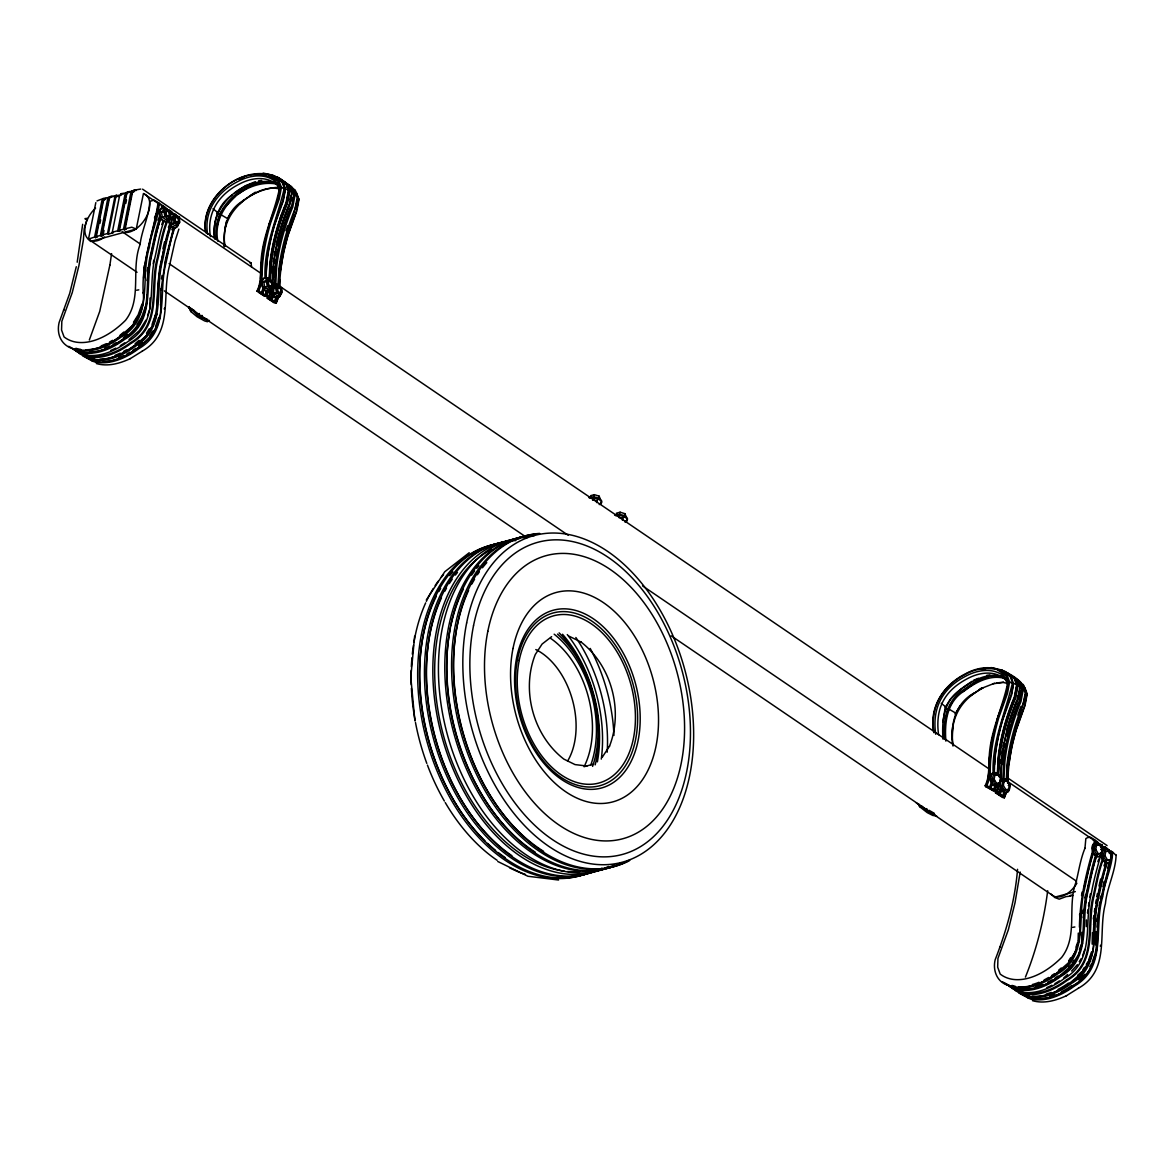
<?xml version="1.0" encoding="UTF-8"?>
<svg xmlns="http://www.w3.org/2000/svg" width="1175" height="1175" viewBox="0 0 1175 1175"><rect width="100%" height="100%" fill="white"/><g stroke="black" fill="none" stroke-linecap="round" stroke-linejoin="round"><path stroke-width="1.5" d="M143.291 293.471C141.103 262.201 153.734 232.518 158.111 202.453L154.042 200.029L149.739 201.483C149.107 216.141 141.822 229.889 140.06 244.606C130.689 269.148 142.41 298.612 125.549 320.29A69.193 41.698 -55.8 0 1 64.067 336.917L61.555 330.043L61.834 321.289L72.248 292.619L78.931 265.55L83.381 240.038L84.218 228.611L87.302 218.359L84.953 218.609L85.408 219.196M160.667 305.309L160.887 288.918M1079.605 914.209C1081.543 936.225 1077.901 960.944 1057.03 973.238A73.041 44.018 -55.8 0 1 1018.578 986.736M1079.443 927.192C1079.752 899.653 1086.258 872.467 1094.028 846.25M1086.288 926.693L1086.42 919.908M1092.398 932.568L1092.163 944.127M1093.293 940.059C1093.264 913.548 1098.537 886.963 1106.453 861.73M1095.937 931.54L1095.673 944.906M1096.951 932.23C1099.154 952.484 1092.647 973.913 1074.405 985.061A73.041 44.018 -55.8 0 1 1035.953 998.559M143.218 292.296C145.347 309.877 135.14 326.488 120.937 336.123A73.041 44.018 -55.8 0 1 85.995 349.768M146.699 294.661C148.432 312.388 137.798 328.941 123.581 338.694A74.319 44.782 -55.8 0 1 77.741 351.09M149.812 309.201L150.033 298.068M157.097 307.703C156.921 279.841 162.135 251.92 170.493 225.409M160.608 304.134C162.326 321.862 151.692 338.4 137.475 348.167A74.319 44.782 -55.8 0 1 91.65 360.549M1078.136 941.028L1078.297 933.082M1081.617 943.393L1081.837 932.26M1093.22 938.884C1095.35 956.45 1085.127 973.062 1070.939 982.697A73.041 44.018 -55.8 0 1 1032.473 996.194M205.522 231.504C199.28 190.335 258.588 153.352 289.3 186.223M205.933 232.797C198.898 196.989 247.382 158.346 278.034 181.464L280.34 187.706L278.225 198.854L269.222 224.322M207.681 234.339C203.451 211.294 217.728 191.657 237.6 181.64C249.805 174.972 266.563 172.461 277.3 183.212L279.386 188.867C274.436 213.042 262.657 235.558 261.1 260.615C260.013 270.779 261.79 281.692 256.973 291.121L264.111 296.027L265.433 296.394L258.559 292.12L267.753 297.157L273.79 301.975L266.975 297.98L274.26 302.886L276.243 303.121L278.49 297.378M210.472 236.63C206.374 213.204 218.667 194.551 239.127 184.167C250.995 177.704 267.268 175.222 277.697 185.635L279.577 190.747M214.452 238.128C212.851 221.576 217.742 204.509 232.253 194.962M214.966 239.215C208.416 206.403 243.93 175.545 275.053 182.36M216.435 239.48C210.883 207.417 244.576 178.409 274.862 182.066M217.83 241.169C211.28 208.357 246.794 177.498 277.917 184.313M224.072 246.985L224.161 243.357M224.66 246.295C223.074 229.272 226.437 211.074 242.109 201.41C252.698 193.581 266.079 185.577 279.709 188.969M224.968 246.104C218.947 215.01 248.322 189.234 277.227 187.368M933.582 731.482C929.146 706.528 943.877 684.599 965.674 673.701C978.452 666.71 995.989 664.139 1007.195 675.419L1009.619 681.985L1007.445 693.5L998.868 717.44A177.469 106.954 -55.8 0 0 990.231 774.384L989.115 779.95L986.853 785.693L985.179 785.649L985.59 786.618L993.639 790.922L986.765 786.648L987.617 786.721L995.959 791.7L1001.996 796.503L995.181 792.508L1002.466 797.428L1004.434 797.663L1006.696 791.906M933.993 732.774C929.689 707.056 942.688 685.818 965.365 674.347C982.535 664.286 1005.08 667.782 1019.503 681.045L1022.191 688.33L1019.856 700.653A174.928 105.412 -55.8 0 0 1003.744 760.93L1002.716 781.14L1001.511 787.162L998.559 793.14L1002.598 795.842L1004.331 791.392M935.741 734.287C931.804 708.143 942.438 688.095 965.791 676.168C978.011 669.5 994.77 667.003 1005.506 677.74L1007.592 683.409C1002.642 707.585 990.848 730.086 989.306 755.158C988.219 765.307 989.996 776.22 985.179 785.649M938.575 734.772C935.08 708.745 944.157 690.812 967.333 678.695C979.186 672.232 995.46 669.75 1005.903 680.178L1007.783 685.275M942.938 721.803L945.023 708.76M943.026 739.163C941.557 720.437 943.936 699.727 961.502 688.961C973.12 680.09 988.351 671.865 1003.244 676.888M944.494 739.442C942.761 720.613 946.492 700.432 963.691 689.637C974.78 681.441 988.792 673.055 1003.068 676.609M944.994 738.429L945.288 727.56M945.89 741.117C944.421 722.39 946.8 701.681 964.367 690.915C975.984 682.043 991.215 673.818 1006.108 678.842M952.323 739.707L952.646 727.031M952.778 744.436C950.237 724.226 955.378 702.9 974.663 692.736M953.028 746.052C949.092 719.908 959.725 699.859 983.093 687.933M260.527 278.622L261.364 262.187M265.021 277.476C263.714 246.265 277.535 217.816 284.291 188.22L281.736 181.273L273.276 175.325L263.141 173.078M266.02 277.961L266.872 261.129A175.53 105.779 -55.8 0 1 283.013 200.705L285.305 188.661L282.705 181.64M269.119 279.621L269.971 262.789M269.383 280.34L270.235 263.508A175.604 105.823 -55.8 0 1 286.377 203.055L288.668 191.055L286.083 184.078M269.897 280.693L270.749 263.861A175.604 105.823 -55.8 0 1 286.891 203.407L289.168 191.407L286.597 184.416M270.558 280.428L271.425 263.582A174.928 105.412 -55.8 0 1 287.537 203.319L289.873 190.982L287.185 183.711M272.497 273.628L272.835 266.901M274.363 276.757L274.877 266.666M274.363 287.199L275.537 266.387A174.928 105.412 -55.8 0 1 291.65 206.124M275.802 284.174L276.654 267.327A175.104 105.515 -55.8 0 1 292.766 207.006L295.101 194.771L292.428 187.559L277.168 176.97L268.634 175.09M278.049 286.157L278.901 269.325A175.53 105.779 -55.8 0 1 295.043 208.886L297.334 196.857L295.101 194.771M278.695 286.773C277.388 255.577 291.209 227.127 297.965 197.532L295.41 190.57L292.59 188.588M279.444 286.803L279.812 279.474M988.733 773.165L987.925 779.892M989.1 765.85L989.556 756.729M993.139 773.693C991.671 741.91 1005.477 712.858 1012.498 682.748L1009.927 675.801L1001.467 669.853M994.138 774.178L995.078 755.672A175.53 105.779 -55.8 0 1 1011.22 695.233L1013.511 683.204L1016.625 684.761L1014.304 697.01A175.104 105.515 -55.8 0 0 998.177 757.317L997.325 774.163M997.59 774.868L998.442 758.051A175.604 105.823 -55.8 0 1 1014.583 697.597L1016.86 685.598L1013.966 677.549M998.104 775.221L998.956 758.389A175.604 105.823 -55.8 0 1 1015.097 697.95L1017.374 685.95L1014.803 678.959L1002.422 670.191L991.333 667.62L988.058 668.017M998.677 776.646L999.617 758.125A174.928 105.412 -55.8 0 1 1015.729 697.847L1018.079 685.524L1015.391 678.239M1000.953 763.118L1001.115 759.755M1002.907 764.558L1003.068 761.194A175.604 105.823 -55.8 0 1 1004.478 751.104M1003.832 782.065L1004.845 761.855A175.104 105.515 -55.8 0 1 1020.972 701.548L1023.293 689.299L1020.634 682.087L1005.374 671.512L998.544 670M1006.255 780.685L1007.107 763.853A175.53 105.779 -55.8 0 1 1023.249 703.428L1025.54 691.385L1023.293 689.299M1006.902 781.316C1005.594 750.105 1019.415 721.67 1026.172 692.06L1023.601 685.113M1007.548 783.167L1008.297 768.509M414.643 636.218L410.795 677.255L414.878 720.701M111.581 253.624L109.892 265.139M1020.194 872.026L1015.038 902.679L1008.356 929.748L997.942 958.418L997.678 967.172L1000.175 974.046A69.193 41.698 -55.8 0 0 1061.657 957.419C1078.474 935.711 1066.797 906.277 1076.153 881.72C1078.885 870.528 1080.545 858.954 1084.951 848.247M1047.689 890.753C1043.885 920.333 1036.614 949.444 1025.422 977.115M143.864 268.84L144.393 265.374M143.585 278.196C145.112 253.286 153.925 229.448 158.228 205.346M147.345 271.205L147.874 267.738M147.051 280.561L151.898 250.055L160.593 216.978M153.205 263.729L153.734 260.262M161.504 278.93L162.032 275.464M160.96 290.019L165.704 258.573L173.841 226.981M1081.543 895.556L1082.058 892.104M1082.66 913.518L1083.174 910.052M1085.01 897.92L1085.538 894.469M1083.144 917.675L1087.991 887.169L1096.158 855.429M1087.477 912.975L1087.991 909.509M1088.52 906.043L1089.049 902.576M1089.827 897.392L1090.356 893.925M1093.337 918.879L1093.866 915.413M1094.395 911.947L1094.909 908.481M1095.702 903.296L1096.231 899.83M1093.572 924.769L1098.419 894.263L1106.586 862.523M1096.818 921.244L1097.347 917.778M1099.183 905.661L1099.697 902.194M1097.053 927.134C1097.905 901.152 1109.171 876.697 1111.594 851.405L1107.158 849.569L1108.113 849.04L1104.838 846.808L1103.883 847.337L1103.971 850.671M1111.594 851.405L1110.639 851.934L1112.608 852.095L1115.956 855.253M261.937 258.676L262.524 255.166M263.112 251.641L263.699 248.131M264.272 244.62L264.86 241.095M265.433 239.098C259.895 255.944 264.61 274.583 257.692 290.901L256.973 291.121M280.179 272.145L283.616 251.479L287.86 235.132L296.408 211.236M990.437 751.457L991.024 747.946M991.612 744.421L992.185 740.911M993.624 733.641C988.087 750.913 992.787 769.919 985.59 786.618M1008.679 764.954L1011.822 746.022M109.862 265.139L99.743 311.331L89.329 340.001M77.198 262.216L82.661 224.322M277.711 200.587L278.96 194.022M270.735 175.06L279.004 180.877L281.427 187.442L279.239 198.957L270.676 222.897A177.469 106.954 -55.8 0 0 262.025 279.841L260.909 285.407L258.662 291.15L257.692 290.901M274.539 176.691L282.925 182.595L285.437 189.41L283.204 201.204L274.627 225.189A176.852 106.573 -55.8 0 0 266.035 277.021M285.76 183.021L288.418 190.218L286.098 202.467A175.104 105.515 -55.8 0 0 269.971 262.789M290.034 199.632L290.695 196.181M289.094 185.004L292.09 192.494L289.74 204.817A174.928 105.412 -55.8 0 0 273.628 265.095L272.615 285.305L269.046 297.348L270.955 298.656L274.216 288.11M291.988 201.072L292.648 197.635M273.423 176.514L278.563 177.645L291.297 186.517L293.985 193.787L291.532 206.565A175.604 105.823 -55.8 0 0 275.391 267.004M296.717 209.649L298.523 200.088L294.734 189.836L290.489 186.84M296.585 192.847L299.008 199.412L296.82 210.927L288.257 234.868A177.469 106.954 -55.8 0 0 279.621 286.891A7.123 4.641 74.9 0 0 272.042 286.113M1005.918 695.115L1007.474 686.92M1011.411 695.747L1013.32 685.627M1017.256 699.331L1017.917 695.894M1017.286 679.547L1019.973 686.817L1017.638 699.154A174.928 105.412 -55.8 0 0 1001.526 759.417L1000.498 779.627L996.606 791.744L999.147 793.184M1017.594 679.752L1020.282 687.023L1017.947 699.36A174.928 105.412 -55.8 0 0 1001.834 759.623L1000.806 779.848L997.237 791.891M1019.224 700.741L1021.163 690.459M1015.156 679.165L1019.43 682.102L1022 689.093L1019.724 701.093A175.604 105.823 -55.8 0 0 1003.582 761.547M1024.776 687.375L1027.2 693.955L1025.026 705.47L1016.463 729.411A177.469 106.954 -55.8 0 0 1007.797 783.079M160.108 204.729L143.438 193.478L136.241 229.066L90.534 241.433L88.492 239.098L95.821 202.629M88.492 239.098L94.617 237.027L101.887 200.69L103.327 198.472L105.706 198.751M94.617 237.027L95.498 237.614L102.71 201.512L105.03 198.002L111.478 197.194M95.498 237.614L97.187 237.159L96.321 236.557L103.576 200.235M99.934 223.397L100.624 219.96M96.321 236.557L100.404 235.455L107.659 199.133L109.113 196.901M100.404 235.455L101.27 236.043L108.482 199.956L110.802 196.445L118.616 195.27M104.002 230.432L102.974 235.588L102.093 235L109.363 198.663M102.093 235L107.542 233.531L114.797 197.194L116.252 194.977M107.542 233.531L108.408 234.119L115.62 198.017L116.736 196.313L121.495 195.021M108.408 234.119L113.167 232.841L112.301 232.239L119.556 195.917L121.01 193.684L128.809 192.509M112.301 232.239L117.735 230.77L124.991 194.448L126.445 192.215M117.735 230.77L118.602 231.358L125.813 195.27L128.134 191.76L134.596 190.938M118.602 231.358L120.305 230.902L119.424 230.315L126.694 193.978M125.798 203.392L126.489 199.956M119.424 230.315L123.507 229.213L130.763 192.876L132.217 190.658M123.507 229.213L124.374 229.801L131.585 193.699L133.921 190.203L140.736 189.087M124.374 229.801L126.078 229.345L125.211 228.758L132.467 192.421M164.882 264.037L173.959 227.774M251.538 266.945L251.127 263.038L142.572 189.16M593.698 497.906L594.344 494.66L599.118 496.144L600.161 498.626M598.472 499.39L599.118 496.144M619.475 515.458L620.121 512.212L624.894 513.681L625.952 516.163M624.248 516.927L624.894 513.681M992.361 779.657L993.242 775.206L998.368 774.501L1000.836 778.702L999.94 783.138L994.828 783.857L992.361 779.657L994.123 779.172L995.005 774.736M1003.318 785.429L1004.199 780.993L1007.562 780.758L1010.03 784.959L1009.134 789.394L1004.023 790.114L1001.555 785.913L1003.318 785.429L1005.785 789.629L1009.134 789.394M1084.966 848.262L1085.832 838.598L1087.639 837.599L1090.503 837.202L1094.204 839.567L1094.336 844.693M1083.614 889.328L1092.677 853.065M1096.481 854.078L1101.577 853.358L1096.481 854.078L1094.013 849.877L1094.894 845.442L1099.991 844.722L1102.458 848.923C1098.419 863.698 1093.954 878.459 1091.296 893.632C1083.497 922.801 1095.849 960.533 1063.962 978.731A74.319 44.782 -55.8 0 1 1018.138 991.127L1009.134 986.383M1098.214 853.608L1095.746 849.408L1096.642 844.957M1103.207 856.134L1104.089 851.699L1109.185 850.979L1111.653 855.18L1110.772 859.615L1105.66 860.335L1103.207 856.134L1104.941 855.664L1105.837 851.214M1096.789 896.584L1097.391 893.558M1100.27 898.948L1100.872 895.938M1111.726 856.531C1107.849 870.954 1103.501 885.362 1100.902 900.182C1093.102 929.352 1105.455 967.069 1073.583 985.282A74.319 44.782 -55.8 0 1 1027.743 997.663M217.272 225.791L219.299 216.171M225.174 227.48L226.511 221.076M945.816 718.718L947.491 710.699M162.928 248.909L164.559 241.918M1099.036 886.023L1100.652 879.032M1102.914 886.64L1104.118 881.397M76.287 266.725L69.707 293.368L59.103 322.567C56.194 335.213 62.025 346.566 75.288 349.416A74.319 44.782 -55.8 0 0 121.128 337.034C154.336 317.779 139.825 277.726 149.343 247.44C151.12 232.312 158.816 218.286 159.139 203.157L158.184 203.686M265.3 239.421L269.677 222.751M993.066 735.638L997.883 717.293L1006.432 693.397L1008.547 682.249L1006.241 676.007L998.133 670.293M1012.248 744.377L1016.067 729.675L1024.615 705.778L1026.73 694.631L1022.94 684.364L1017.286 680.384M609.399 746.448C623.631 710.537 611.411 665.505 580.832 641.858M142.043 303.914L138.18 314.812L133.509 322.288M142.983 303.649L138.973 314.988L132.143 325.886L120.1 336.329A74.319 44.782 -55.8 0 1 74.275 348.725M145.509 306.278L141.661 317.177L136.976 324.652M147.609 315.429L149.254 310.758M152.089 324.285L155.394 314.929M156.965 314.063L153.102 324.976L146.552 335.418L134.831 345.582A73.041 44.018 -55.8 0 1 99.89 359.227M155.555 326.65L158.86 317.294M160.432 316.428L156.583 327.34L150.033 337.783L138.312 347.947A73.041 44.018 -55.8 0 1 103.371 361.592M1075.933 947.256L1077.578 942.585M1079.091 940.764L1075.081 952.102L1068.251 963.001L1056.207 973.443A74.319 44.782 -55.8 0 1 1010.368 985.84C997.678 983.695 992.346 971.152 995.196 959.681C1006.725 930.101 1015.053 900.27 1017.55 869.294M1079.399 949.62L1081.059 944.95M1082.557 943.128L1078.547 954.467L1071.717 965.38L1059.674 975.808A74.319 44.782 -55.8 0 1 1013.849 988.204L1004.831 983.46M1082.601 955.657L1084.804 949.429M1088.726 959.828L1091.487 952.044M1092.985 950.223L1088.975 961.561L1082.146 972.474L1070.102 982.902A74.319 44.782 -55.8 0 1 1024.277 995.298M1092.207 962.207L1094.968 954.408M279.944 219.123L281.78 214.012M285.98 230.785L287.816 225.644M997.428 718.865L1005.315 696.819M1010.794 697.451L1002.833 719.717A176.852 106.573 -55.8 0 0 994.505 764.852M1017.858 715.046L1020.928 706.483M264.874 287.684L262.583 293.515L261.379 292.546L263.699 286.656M262.583 293.515L264.683 287.185L263.832 282.22L266.284 279.518L268.84 278.827L272.203 281.119L273.114 286.098L270.676 288.8L268.106 289.491L264.742 287.214L267.312 286.509L270.676 288.8M264.918 295.806L266.578 291.591M289.873 190.982L291.782 192.289L289.432 204.612A174.928 105.412 -55.8 0 0 273.32 264.889L272.306 285.099L268.737 297.143L265.403 294.969L267.753 288.977M265.741 295.454L267.474 291.018M266.24 295.806L267.988 291.371M266.828 295.85L269.192 289.828M269.046 297.348L270.72 291.282M276.14 296.864L274.392 301.299L270.368 298.612L271.528 295.645M270.867 298.949L272.615 294.514M272.086 299.507L274.436 293.515M276.243 303.121L275.053 301.858L277.373 295.953M275.89 303.282L278.093 297.657M992.493 783.666L990.775 788.058L989.585 787.074L991.891 781.184M990.775 788.058L992.302 783.211M996.943 791.686L993.609 789.497L995.959 783.505M993.933 789.997L995.68 785.561M994.447 790.334L996.18 785.899M995.034 790.378L997.399 784.357M997.178 790.261L998.926 785.825M999.147 791.671L1000.307 788.704M999.073 793.492L1000.821 789.057M1000.277 794.05L1002.627 788.043M1004.434 797.663L1003.259 796.386L1004.992 791.965M1004.082 797.81L1006.299 792.185M154.498 217.918L156.099 213.923M157.964 220.283L159.58 216.288M160.476 216.185C155.688 228.156 153.749 241.066 150.899 253.594C142.748 282.499 156.172 320.305 124.403 338.488A73.041 44.018 -55.8 0 1 89.462 352.133M161.504 216.876C156.716 228.846 154.777 241.756 151.928 254.299C144.128 283.469 156.481 321.186 124.609 339.399A74.319 44.782 -55.8 0 1 78.769 351.78L68.737 346.346M161.724 224.528L163.325 220.533M164.236 220.445C159.873 232.062 157.905 244.444 155.188 256.517C147.404 285.687 159.756 323.404 127.869 341.617A74.319 44.782 -55.8 0 1 82.044 354.013L73.026 349.269M166.732 221.15C161.93 233.193 159.976 246.162 157.112 258.75C149.122 287.376 161.915 324.726 130.542 342.659A73.041 44.018 -55.8 0 1 85.496 354.835L82.573 353.308M167.628 221.047C162.84 233.017 160.902 245.928 158.052 258.471C150.253 287.64 162.62 325.358 130.733 343.57A74.319 44.782 -55.8 0 1 84.908 355.966L75.89 351.207M168.392 227.377L169.464 224.719M170.904 223.279C166.116 235.25 164.177 248.16 161.328 260.688C153.528 289.873 165.881 327.59 134.009 345.788A74.319 44.782 -55.8 0 1 88.169 358.184M171.917 223.97C167.129 235.94 165.19 248.85 162.356 261.393C154.557 290.563 166.909 328.28 135.022 346.493A74.319 44.782 -55.8 0 1 89.197 358.874L79.166 353.44M171.873 229.742L172.945 227.083M174.855 227.686C170.507 239.289 168.539 251.685 165.822 263.758C158.023 292.928 170.39 330.645 138.503 348.858A74.319 44.782 -55.8 0 1 92.678 361.254L82.647 355.805M178.894 229.081L175.046 241.066L169.347 266.417C161.445 295.366 174.018 332.98 142.366 351.09L142.234 351.163M1093.572 852.962C1089.225 864.58 1087.257 876.961 1084.54 889.049C1076.755 918.218 1089.108 955.936 1057.221 974.148A74.319 44.782 -55.8 0 1 1011.396 986.53L1002.378 981.786M1095.497 855.973C1091.634 867.238 1089.548 879.091 1086.993 890.709C1078.709 919.614 1092.28 957.434 1060.511 975.602A73.041 44.018 -55.8 0 1 1022.059 989.1M1097.053 855.327C1092.706 866.944 1090.738 879.326 1088.021 891.414C1080.222 920.583 1092.574 958.301 1060.702 976.513A74.319 44.782 -55.8 0 1 1014.862 988.895L1005.859 984.151M1097.817 861.642L1098.889 858.984M1102.826 858.264C1098.038 870.308 1096.069 883.277 1093.22 895.864C1085.23 924.49 1098.023 961.84 1066.636 979.774A73.041 44.018 -55.8 0 1 1021.589 991.95M1103.193 859.513C1098.831 871.116 1096.862 883.512 1094.16 895.585C1086.361 924.754 1098.713 962.472 1066.827 980.684A74.319 44.782 -55.8 0 1 1021.002 993.081L1011.983 988.322M1103.957 865.828L1105.558 861.833M1107.482 862.435C1103.134 874.038 1101.151 886.435 1098.449 898.508C1090.65 927.677 1103.002 965.395 1071.13 983.607A74.319 44.782 -55.8 0 1 1025.29 996.003L1015.259 990.554M1107.438 868.193L1109.038 864.198M97.011 200.91L103.327 198.472M145.95 320.099L139.399 330.557L128.986 339.59M146.478 333.23L149.284 328.75M149.945 335.595L152.75 331.13M1068.663 960.886L1070.543 957.904M1072.143 963.25L1074.009 960.269M1077.372 964.69L1071.585 971.049M1079.237 961.693L1081.118 958.712M1082.572 970.344L1084.437 967.363M1086.302 964.381L1088.182 961.4M1089.783 966.746L1091.648 963.764M221.37 211.808L219.622 214.57L219.123 213.997M223.103 209.047L235.015 196.504M227.715 218.095L231.181 212.572M945.346 707.188L950.399 699.154L961.708 688.286M950.443 704.956L952.176 702.195M955.055 714.003L960.254 705.734M199.383 313.519L197.488 314.033L193.39 309.745L192.406 310.303L198.281 315.943L206.785 320.085L207.769 319.527L201.263 316.604L200.808 315.752L202.247 315.473M426.319 599.999L444.752 571.755L469.207 552.735M602.232 757.273L609.561 746.052M165.102 307.747L164.148 308.937M1101.195 944.876L1100.255 946.051M918.498 803.656L919.114 806.138L920.892 806.961L919.761 806.799L927.251 812.63L932.788 815.435L936.681 816.038M179.041 219.196L179.584 217.067L174.532 214.819L175.486 214.291L171.065 212.455L172.02 211.926L168.745 209.693L167.79 210.222L164.926 208.269L165.881 207.74L162.605 205.522L161.651 206.051M209.385 320.423L207.432 321.73L204.582 320.907L197.136 316.795L190.908 311.595L189.851 309.759L192.098 308.658M161.445 212.205L163.898 209.502L166.424 208.812L169.787 211.103L170.698 216.083L168.26 218.785L165.719 219.475L162.356 217.184L161.445 212.205L163.986 211.515L166.424 208.812M170.639 218.447L173.092 215.759L175.618 215.069L178.982 217.36L179.893 222.339L177.44 225.042L174.913 225.732L171.55 223.441L170.639 218.447L173.18 217.772L175.618 215.069M263.832 282.22L266.402 281.53L268.84 278.827M281.398 287.376L282.308 292.355L279.856 295.057L277.3 295.748L273.937 293.471L273.026 288.477L275.479 285.775L278.034 285.084L988.395 768.465M273.026 288.477L275.596 287.787L278.034 285.084M239.685 203.863L243.504 200.205M961.943 692.266L976.337 681.794L988.175 676.962M119.909 335.433L123.816 332.04M123.39 337.798L127.297 334.405M135.11 343.761L139.017 340.368M138.591 346.126L142.498 342.733M1058.616 970.286L1061.216 968.024M1068.604 967.01L1071.203 964.748M1063.772 977.835L1067.678 974.442M1077.725 975.235L1081.632 971.842M1078.591 979.847L1085.112 974.207M1078.327 988.278L1078.459 988.204C1110.727 969.962 1097.523 932.598 1105.44 903.531C1106.938 887.551 1115.692 871.321 1116.118 854.827M551.633 636.659L542.101 644.047L535.286 654.519C521.054 690.43 533.274 735.462 563.853 759.109L575.03 764.587L586.971 766.027M63.597 310.185L64.39 309.759M999.69 947.3L1000.483 946.874M234.985 192.759L245.252 185.812L255.313 181.699M237.776 194.286L246.662 188.264M249.423 196.196L255.342 192.186M963.177 687.302L971.989 681.338M979.098 689.725L982.065 687.727M970.315 695.952L981.536 688.359L994.593 683.233M96.335 363.53C107.806 366.908 119.718 363.516 130.219 358.669L130.381 358.566M1032.428 1000.645C1043.914 1004.023 1055.811 1000.63 1066.312 995.783L1066.474 995.68M130.219 358.669L142.366 351.09M1066.312 995.783L1078.459 988.204M1094.204 839.567L1093.249 840.096L1095.232 840.272L1097.685 841.932L1096.73 842.46L1101.974 844.854L1102.106 849.98M1101.974 844.854L1101.019 845.383L1103.883 847.337M239.421 179.496L244.003 177.616M248.145 187.266L258.28 183.124M973.458 680.34L978.481 678.283M584.034 766.717L593.537 764.073M103.826 199.794L105.515 199.339M132.702 191.995L134.405 191.525M162.356 217.184L164.897 216.494L168.26 218.785M125.211 228.758L131.762 227.216L136.241 229.066M101.27 236.043L102.974 235.588M171.55 223.441L174.091 222.751L177.44 225.042M273.937 293.471L276.507 292.766L279.856 295.057M594.344 494.66L590.628 495.674L591.671 498.156M620.121 512.212L616.405 513.211L617.448 515.693M996.606 774.971L998.368 774.501M1004.199 780.993L1002.437 781.463L1007.562 780.758M994.828 783.857L999.94 783.138M1008.268 785.429L1010.03 784.959M1004.023 790.114L1005.785 789.629M1099.991 844.722L1094.894 845.442M1094.013 849.877L1095.746 849.408M1100.711 849.393L1102.458 848.923M1107.438 851.449L1109.185 850.979M1105.66 860.335L1110.772 859.615M1075.345 891.605L1054.254 897.318L1059.218 899.169L1066.122 896.584L1071.071 896.07L1070.19 895.482L1071.894 895.027L1072.76 895.614M249.996 263.024L251.127 263.038M136.653 290.225L138.797 289.858M1072.746 927.339L1074.89 926.972M258.559 180.818L261.717 180.436M259.969 182.433L266.328 181.64M979.847 669.045L984.768 668.428M982.359 669.177L985.649 668.766M986.765 675.346L989.908 674.964M996.4 683.013L1003.612 682.117M992.728 683.777L1003.259 682.484L1007.915 683.512M133.921 190.203L136.285 190.482M128.134 191.76L130.513 192.054M121.01 193.684L123.375 193.978M116.736 196.313L118.558 196.533M110.802 196.445L113.182 196.739M558.595 880.016L527.913 876.256L497.73 861.466M1005.55 672.923L1008.973 673.686M281.427 187.442L285.437 189.41M1009.619 681.985L1013.643 683.938L1010.911 676.168M925.68 808.576L927.031 808.929M934.992 814.627L926.487 810.486L921.641 805.977M274.392 301.299L273.32 300.829L275.053 301.858M1002.598 795.842L1001.526 795.372L1003.259 796.386M934.345 813.335L928.999 810.28M1024.394 691.252L1027.2 693.955M569.185 636.248L581.17 642.123M285.305 188.661L288.418 190.218M258.662 291.15L261.379 292.546M986.853 785.693L989.585 787.074M82.485 353.91L86.877 356.216M1012.821 987.338L1017.212 989.644M1018.74 992.919L1028.771 998.368A74.319 44.782 -55.8 0 0 1074.596 985.972C1107.805 966.717 1093.293 926.664 1102.811 896.393C1104.588 881.25 1112.284 867.223 1112.608 852.095M220.459 214.408L227.216 218.403M948.666 708.951L955.422 712.931M262.363 293.118L265.403 294.969M990.554 787.647L993.609 789.497M216.773 213.16L218.961 214.57M944.979 707.702L947.168 709.098M1018.079 685.524L1019.973 686.817M1020.282 687.023L1022.191 688.33M292.09 192.494L293.985 193.787M293.295 194.213L291.224 187.574M1007.577 777.85L1107.085 845.589M159.139 203.157L161.592 204.817L161.68 208.239M161.342 205.566L259.983 272.703M1007.93 781.727L1097.861 842.945M1100.696 844.884L1108.275 850.054M122.024 231.607L140.236 243.989M169.068 263.611L568.186 535.257M642.534 585.87L1076.55 881.25M89.99 240.258L137.034 272.277M164.353 290.871L527.046 537.724M671.204 635.837L1053.622 896.114M916.309 802.922L919.672 805.213M1008.444 674.259L1011.278 676.257M1006.931 674.171L1011.132 677.123M280.252 179.731L285.922 183.711M941.219 703.267L945.802 706.998M213.027 208.739L217.595 212.455M1104.941 855.664L1107.408 859.865M994.123 779.172L996.591 783.373M190.159 309.539L188.514 306.734A7.123 4.641 74.9 0 0 190.394 309.789M297.965 197.532L299.008 199.412M1019.43 683.16L1020.972 687.346M1017.991 683.057L1019.033 685.877M290.71 187.222L292.267 191.422M275.596 287.787L276.507 292.766M266.402 281.53L267.312 286.509M173.18 217.772L174.091 222.751M163.986 211.515L164.897 216.494M1109.141 849.731L1109.229 853.153M1104.838 846.808L1104.926 850.23M1095.232 840.272L1095.32 843.679M162.605 205.522L162.693 208.93M190.849 308.1L190.908 311.595M144.657 194.198A21.914 13.204 -55.8 0 1 146.684 216.2A21.914 13.204 -55.8 0 1 125.505 232.459M104.619 237.027A21.914 13.204 -55.8 0 1 85.481 234.706A21.914 13.204 -55.8 0 1 95.586 208.093M1076.902 883.203A21.914 13.204 -55.8 0 1 1050.905 893.969M1032.575 998.074A73.041 44.018 -55.8 0 1 1029.359 997.237M1068.457 983.064A73.041 44.018 -55.8 0 1 1058.029 989.409M1051.228 992.405A73.041 44.018 -55.8 0 1 1046.205 994.035M1029.094 995.71A73.041 44.018 -55.8 0 1 1025.892 994.873M1059.365 980.905A73.041 44.018 -55.8 0 1 1054.886 983.637M1051.904 985.237A73.041 44.018 -55.8 0 1 1046.793 987.573M1071.923 985.428A73.041 44.018 -55.8 0 1 1061.51 991.773M1054.709 994.784A73.041 44.018 -55.8 0 1 1049.672 996.4M1058.029 975.97A73.041 44.018 -55.8 0 1 1055.062 977.997M1052.08 979.847A73.041 44.018 -55.8 0 1 1047.615 982.315M1042.504 984.65A73.041 44.018 -55.8 0 1 1035.777 986.941M1018.666 988.616A73.041 44.018 -55.8 0 1 1015.464 987.778M1015.185 986.251A73.041 44.018 -55.8 0 1 1011.983 985.414M1054.548 973.605A73.041 44.018 -55.8 0 1 1051.596 975.617M1048.599 977.482A73.041 44.018 -55.8 0 1 1044.134 979.95M1039.023 982.285A73.041 44.018 -55.8 0 1 1032.296 984.577M1005.066 747.682A175.604 105.823 -55.8 0 1 1005.727 744.26M1007.562 736.02A175.604 105.823 -55.8 0 1 1010.632 724.74M1011.146 723.036A175.604 105.823 -55.8 0 1 1018.505 702.459M994.212 773.209A176.852 106.573 -55.8 0 1 994.329 768.215M1001.981 753.058A175.501 105.765 -55.8 0 1 1002.525 749.665M1003.112 746.257A175.501 105.765 -55.8 0 1 1003.773 742.82M1006.843 729.778A175.501 105.765 -55.8 0 1 1016.551 701.034M994.623 781.213A2.732 1.792 74.9 0 1 994.27 780.626M1000.395 779.084A7.123 4.641 74.9 0 1 994.887 785.869A7.123 4.641 74.9 0 1 991.729 774.281A7.123 4.641 74.9 0 1 999.91 777.292M997.619 786.207A7.123 4.641 74.9 0 1 990.319 778.07A7.123 4.641 74.9 0 1 997.59 774.398M999.396 784.254A7.123 4.641 74.9 0 1 998.632 785.429M1009.061 785.473A7.123 4.641 74.9 0 1 1006.255 792.684A7.123 4.641 74.9 0 1 1000.175 787.94M1000.16 781.125A7.123 4.641 74.9 0 1 1006.784 780.655M1007.797 782.036A7.123 4.641 74.9 0 1 1008.576 783.681M929.41 811.954A7.123 4.641 74.9 0 1 928.235 810.912M1101.533 852.977A7.123 4.641 74.9 0 1 1094.424 854.945A7.123 4.641 74.9 0 1 1093.382 843.914A7.123 4.641 74.9 0 1 1101.034 847.66M1101.518 849.452A7.123 4.641 74.9 0 1 1101.695 851.258A7.123 4.641 74.9 0 1 1110.228 853.917M1110.727 859.233A7.123 4.641 74.9 0 1 1104.794 862.244A7.123 4.641 74.9 0 1 1101.328 852.844M124.741 342.806A73.041 44.018 -55.8 0 1 120.276 345.656M115.811 348.123A73.041 44.018 -55.8 0 1 110.7 350.458M84.248 351.78A73.041 44.018 -55.8 0 1 79.371 350.664M80.767 349.416A73.041 44.018 -55.8 0 1 75.89 348.299M94.676 358.874A73.041 44.018 -55.8 0 1 89.799 357.758M96.468 360.96A73.041 44.018 -55.8 0 1 93.266 360.123M112.506 340.368A73.041 44.018 -55.8 0 1 109.525 342.057M106.338 343.673A73.041 44.018 -55.8 0 1 101.226 345.832M115.987 342.733A73.041 44.018 -55.8 0 1 112.991 344.422M109.818 346.037A73.041 44.018 -55.8 0 1 104.707 348.197M126.415 349.827A73.041 44.018 -55.8 0 1 123.419 351.516M120.247 353.132A73.041 44.018 -55.8 0 1 115.135 355.291M135.83 348.314A73.041 44.018 -55.8 0 1 132.878 350.341M129.882 352.192A73.041 44.018 -55.8 0 1 126.9 353.881M123.713 355.496A73.041 44.018 -55.8 0 1 118.602 357.655M275.273 263.317A175.604 105.823 -55.8 0 1 275.743 259.954M276.566 254.858A175.604 105.823 -55.8 0 1 277.197 251.435M278.255 246.28A175.604 105.823 -55.8 0 1 290.313 207.916M273.32 261.878A175.501 105.765 -55.8 0 1 273.79 258.515M274.318 255.122A175.501 105.765 -55.8 0 1 274.921 251.714M276.301 244.855A175.501 105.765 -55.8 0 1 289.05 204.788M279.929 295.63A7.123 4.641 74.9 0 1 275.112 297.51A7.123 4.641 74.9 0 1 271.028 291.282M273.276 284.306A7.123 4.641 74.9 0 1 278.137 285.775M280.575 292.428A7.123 4.641 74.9 0 1 280.414 294.147M280.942 294A7.123 4.641 74.9 0 1 275.009 296.996A7.123 4.641 74.9 0 1 271.557 287.611M271.572 285.04A2.732 1.792 74.9 0 1 269.281 286.201A2.732 1.792 74.9 0 1 267.944 282.588A2.732 1.792 74.9 0 1 270.235 281.427M270.691 281.824A2.732 1.792 74.9 0 1 271.557 283.689M190.923 309.642A7.123 4.641 74.9 0 1 189.146 306.602M268.972 291.327A7.123 4.641 74.9 0 1 261.849 285.026A7.123 4.641 74.9 0 1 266.505 277.873M267.768 278.49A7.123 4.641 74.9 0 1 269.942 280.913M271.763 287.743A7.123 4.641 74.9 0 1 265.021 290.093A7.123 4.641 74.9 0 1 263.068 279.415A7.123 4.641 74.9 0 1 270.485 280.766M178.145 219.24A2.732 1.792 74.9 0 1 176.867 222.736A2.732 1.792 74.9 0 1 174.693 219.035A2.732 1.792 74.9 0 1 177.469 218.065M177.557 225.615A7.123 4.641 74.9 0 1 172.093 227.127A7.123 4.641 74.9 0 1 168.48 219.446M169.89 215.054A7.123 4.641 74.9 0 1 176.764 217.14M178.189 222.398A7.123 4.641 74.9 0 1 178.027 224.117M178.718 222.266A7.123 4.641 74.9 0 1 172.622 226.981A7.123 4.641 74.9 0 1 169.655 216.083A7.123 4.641 74.9 0 1 177.293 217.008M172.123 221.179A2.732 1.792 74.9 0 1 172.152 219.182M168.363 219.358A7.123 4.641 74.9 0 1 161.724 219.828A7.123 4.641 74.9 0 1 159.932 209.973A7.123 4.641 74.9 0 1 166.556 209.502M169.523 216.009A7.123 4.641 74.9 0 1 163.428 220.724A7.123 4.641 74.9 0 1 160.461 209.826A7.123 4.641 74.9 0 1 168.098 210.751M597.018 500.065A2.732 1.263 11.3 0 1 597.311 500.403M588.866 497.671A7.123 3.261 11.3 0 1 598.56 498.215A7.123 3.261 11.3 0 1 600.631 503.12M589.85 498.185A7.123 3.261 11.3 0 1 599.749 499.977A7.123 3.261 11.3 0 1 599.25 504.574M592.553 500.212A2.732 1.263 11.3 0 1 596.357 500.712A2.732 1.263 11.3 0 1 596.548 502.548M622.794 517.602A2.732 1.263 11.3 0 1 623.088 517.955M614.643 515.223A7.123 3.261 11.3 0 1 625.071 516.133A7.123 3.261 11.3 0 1 625.217 521.127M615.627 515.722A7.123 3.261 11.3 0 1 625.526 517.514A7.123 3.261 11.3 0 1 625.027 522.126M618.873 517.617A2.732 1.263 11.3 0 1 622.383 518.425A2.732 1.263 11.3 0 1 622.324 520.099M535.8 649.555A67.621 44.165 74.9 0 1 567.569 761.121M567.275 634.573A119.072 77.756 74.9 0 1 601.292 759.109M575.853 637.496A127.546 83.293 74.9 0 1 607.181 752.191M550.443 638.245A82.676 53.991 74.9 0 1 585.003 764.808M554.174 634.192A91.577 59.807 74.9 0 1 590.702 765.219M557.493 634.103A95.733 62.525 74.9 0 1 592.597 766.379M559.109 632.87A104.399 68.179 74.9 0 1 595.167 764.866M562.517 634.25A111.184 72.6 74.9 0 1 597.37 761.87M590.202 648.424A136.021 88.83 74.9 0 1 613.952 735.418M630.197 859.762A171.197 111.801 74.9 0 1 461.305 733.905A171.197 111.801 74.9 0 1 537.695 533.935M613.982 864.962A171.197 111.801 74.9 0 1 447.455 734.948A171.197 111.801 74.9 0 1 524.535 537.504M620.356 863.228A171.197 111.801 74.9 0 1 453.153 730.703A171.197 111.801 74.9 0 1 534.375 535.609M622.353 862.7A171.197 111.801 74.9 0 1 455.827 732.686A171.197 111.801 74.9 0 1 532.921 535.227M629.139 860.864A171.197 111.801 74.9 0 1 462.597 730.85A171.197 111.801 74.9 0 1 539.692 533.406M593.243 870.558A171.197 111.801 74.9 0 1 426.026 738.032A171.197 111.801 74.9 0 1 507.262 542.938M595.226 870.029A171.197 111.801 74.9 0 1 428.699 740.015A171.197 111.801 74.9 0 1 505.793 542.571M600.014 868.736A171.197 111.801 74.9 0 1 433.487 738.722A171.197 111.801 74.9 0 1 510.582 541.278M602.011 868.193A171.197 111.801 74.9 0 1 434.809 735.653A171.197 111.801 74.9 0 1 516.031 540.559M608.4 866.46A171.197 111.801 74.9 0 1 441.859 736.461A171.197 111.801 74.9 0 1 518.953 539.002M579.774 871.586A168.466 110.024 74.9 0 1 567.687 871.468M564.162 871.086A168.466 110.024 74.9 0 1 440.757 724.652A168.466 110.024 74.9 0 1 491.767 549.342M535.286 852.213A168.466 110.024 74.9 0 1 450.436 627.758M450.803 625.952A168.466 110.024 74.9 0 1 463.42 589.042M471.586 575.148A168.466 110.024 74.9 0 1 474.627 570.933M476.742 568.274A168.466 110.024 74.9 0 1 478.901 565.718M543.614 851.346A168.466 110.024 74.9 0 1 468.59 590.496M471.88 583.975A168.466 110.024 74.9 0 1 474.553 579.275M477.388 574.766A168.466 110.024 74.9 0 1 479.371 571.887M482.455 567.76A168.466 110.024 74.9 0 1 486.773 562.649M525.401 874.42A169.171 110.479 74.9 0 1 509.539 867.737M497.084 860.276A169.171 110.479 74.9 0 1 445.237 802.554M444.356 801.042A169.171 110.479 74.9 0 1 427.436 765.101M426.804 763.398A169.171 110.479 74.9 0 1 415.48 722.508M415.172 720.789A169.171 110.479 74.9 0 1 411.397 688.271M411.25 684.702A169.171 110.479 74.9 0 1 411.221 670.352M411.353 666.71A169.171 110.479 74.9 0 1 411.97 657.692M412.322 654.123A169.171 110.479 74.9 0 1 413.453 645.369M414.011 641.947A169.171 110.479 74.9 0 1 425.673 602.863M426.363 601.336A169.171 110.479 74.9 0 1 433.281 588.528M435.191 585.532A169.171 110.479 74.9 0 1 438.202 581.228M441.345 577.175A169.171 110.479 74.9 0 1 443.518 574.619M505.118 857.53A168.466 110.024 74.9 0 1 498.288 852.551M495.571 850.392A168.466 110.024 74.9 0 1 487.552 843.386M484.937 840.874A168.466 110.024 74.9 0 1 436.292 596.371M438.848 591.554A168.466 110.024 74.9 0 1 440.64 588.44M449.614 575.603A168.466 110.024 74.9 0 1 452.874 571.814M511.903 855.694A168.466 110.024 74.9 0 1 441.477 597.84M444.752 591.304A168.466 110.024 74.9 0 1 446.515 588.146M449.305 583.578A168.466 110.024 74.9 0 1 452.243 579.216M455.342 575.089A168.466 110.024 74.9 0 1 457.472 572.475M1000.219 782.477A7.123 4.641 74.9 0 0 1006.182 792.64A7.123 4.641 74.9 0 0 1008.326 781.889A7.123 4.641 74.9 0 0 1000.219 782.477M1092.662 846.441A7.123 4.641 74.9 0 0 1098.64 856.604A7.123 4.641 74.9 0 0 1100.784 845.868A7.123 4.641 74.9 0 0 1092.662 846.441M1101.856 852.697A7.123 4.641 74.9 0 0 1107.834 862.861A7.123 4.641 74.9 0 0 1109.978 852.125A7.123 4.641 74.9 0 0 1101.856 852.697M277.138 288.844A2.732 1.792 74.9 0 0 279.444 292.751A2.732 1.792 74.9 0 0 280.267 288.624A2.732 1.792 74.9 0 0 277.138 288.844M277.667 288.933A2.732 1.792 74.9 0 0 280.193 292.575A2.732 1.792 74.9 0 0 280.693 288.242A2.732 1.792 74.9 0 0 277.667 288.933M268.488 282.676A2.732 1.792 74.9 0 0 270.999 286.318A2.732 1.792 74.9 0 0 271.498 281.985A2.732 1.792 74.9 0 0 268.488 282.676M175.251 218.917A2.732 1.792 74.9 0 0 177.763 222.56A2.732 1.792 74.9 0 0 178.277 218.227A2.732 1.792 74.9 0 0 175.251 218.917M165.528 212.572A2.732 1.792 74.9 0 0 167.834 216.479A2.732 1.792 74.9 0 0 168.657 212.352A2.732 1.792 74.9 0 0 165.528 212.572M166.057 212.66A2.732 1.792 74.9 0 0 168.568 216.303A2.732 1.792 74.9 0 0 169.083 211.97A2.732 1.792 74.9 0 0 166.057 212.66M519.188 660.512A86.627 56.576 74.9 0 0 591.847 784.224A86.627 56.576 74.9 0 0 617.977 653.476A86.627 56.576 74.9 0 0 519.188 660.512M517.587 659.16A89.447 58.412 74.9 0 0 592.626 786.927A89.447 58.412 74.9 0 0 619.607 651.905A89.447 58.412 74.9 0 0 517.587 659.16M516.648 657.765A92.091 60.131 74.9 0 0 593.889 789.277A92.091 60.131 74.9 0 0 621.663 650.304A92.091 60.131 74.9 0 0 516.648 657.765M513.005 648.482A108.453 70.823 74.9 0 0 603.979 803.377A108.453 70.823 74.9 0 0 636.688 639.685A108.453 70.823 74.9 0 0 513.005 648.482M487.816 631.342A146.64 95.763 74.9 0 0 610.824 840.771A146.64 95.763 74.9 0 0 655.048 619.445A146.64 95.763 74.9 0 0 487.816 631.342M473.51 625.761A161.695 105.588 74.9 0 0 609.135 856.692A161.695 105.588 74.9 0 0 657.897 612.645A161.695 105.588 74.9 0 0 473.51 625.761M466.651 622.926A169.171 110.479 74.9 0 0 608.547 864.536A169.171 110.479 74.9 0 0 659.572 609.193A169.171 110.479 74.9 0 0 466.651 622.926"/></g></svg>
